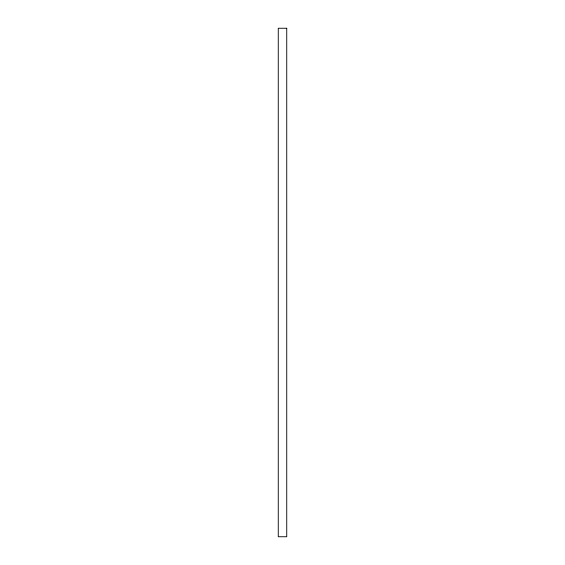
<?xml version="1.0" encoding="UTF-8"?>
<svg xmlns="http://www.w3.org/2000/svg" width="565" height="565" viewBox="0 0 565 565"><rect width="100%" height="100%" fill="white"/><g stroke="black" fill="none" stroke-linecap="round" stroke-linejoin="round"><path stroke-width="0.85" d="M286.738 28.25L278.263 28.25L278.263 536.75L286.738 536.75L286.738 28.25"/></g></svg>
